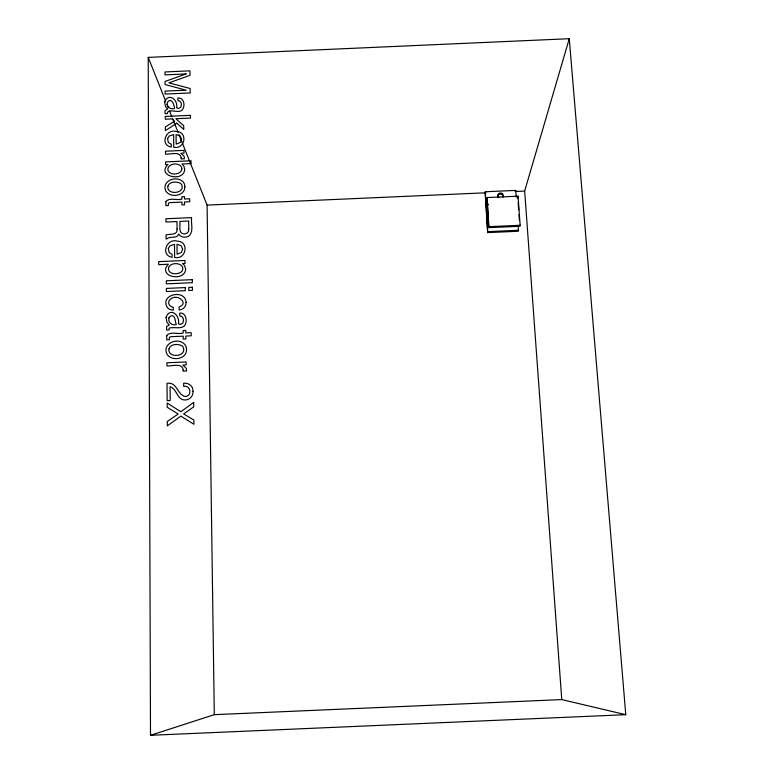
<?xml version="1.0" encoding="UTF-8"?>
<svg xmlns="http://www.w3.org/2000/svg" width="774" height="774" viewBox="0 0 774 774"><rect width="100%" height="100%" fill="white"/><g stroke="black" fill="none" stroke-linecap="round" stroke-linejoin="round"><path stroke-width="1.16" d="M516.219 197.138L515.736 190.404L485.288 191.749L485.075 192.784L487.688 232.606L518.29 231.252L518.251 225.602M487.688 232.606L486.149 204.771L487.01 200.834L488.878 227.662L519.838 226.289L520.147 225.273L518.067 196.19L487.194 197.554L486.024 202.972L485.288 191.749M488.878 227.662L487.194 197.554M515.455 191.439L515.736 190.404M517.458 198.367L518.067 196.19M625.779 714.692L561.769 699.59L524.656 191.081L569.267 38.7L148.221 57.392L150.504 735.3L625.779 714.692L569.267 38.7M150.504 735.3L214.301 714.663L561.769 699.59M178.997 134.608L207.093 205.11L486.014 192.784M515 191.507L524.656 191.081M486.227 204.442L488.578 204.336M486.149 204.771L488.5 204.665M489.12 226.637L520.147 225.273M487.92 231.629L518.59 230.275M148.221 57.392L165.617 101.036M166.952 104.393L168.287 107.75M169.622 111.108L171.857 116.7M172.747 118.944L178.097 132.373M518.154 202.711L518.657 209.793M518.996 214.504L519.422 220.397M207.093 205.11L214.301 714.663M498.853 197.622A2.777 2.603 7.9 0 1 498.292 194.139A2.777 2.603 7.9 0 1 501.929 193.355A2.777 2.603 7.9 0 1 503.129 196.712M497.585 196.925A2.767 2.593 7.9 0 1 500.391 194.09A2.767 2.593 7.9 0 1 503.061 197.138M183.196 370.127L183.119 371.162L186.524 371.007L186.244 368.25L182.809 365.067L186.128 364.922L186.099 361.942L166.894 362.783L166.913 365.918C171.48 366.402 182.587 362.416 183.196 370.127M181.193 157.973L181.116 158.922L184.396 158.776L184.125 156.232L180.816 153.291L184.009 153.146L183.98 150.388L165.51 151.211L165.53 154.113C169.864 154.674 180.468 150.678 181.193 157.973M186.05 302.295C186.418 306.32 183.177 309.803 179.181 309.958L179.152 306.968C189.572 303.147 176.782 293.094 170.609 299.132A3.947 3.735 -22.1 0 0 168.8 301.696C168.035 304.569 170.483 307.036 173.26 307.23L173.279 310.21L169.999 309.465A6.569 6.221 -22.2 0 1 166.961 306.833C160.247 294.12 185.47 289.012 186.05 302.295M177.053 229.056C177.807 235.509 169.932 233.719 166.062 234.919L166.081 238.982L166.662 238.953C169.816 235.673 176.84 239.311 178.707 234.048C180.584 237.57 185.392 237.957 188.614 236.196C194.168 231.832 190.694 223.473 191.613 217.62L165.955 218.752L165.975 222.041L176.985 221.558L177.053 229.056M192.987 391.305C193.577 396.356 188.769 400.719 183.844 399.916C176.685 398.774 176.782 388.625 170.116 386.758L170.212 400.516L167.145 400.651L167.029 383.362C177.101 381.447 177.294 394.895 185.16 396.482C192.416 396.443 190.801 384.639 183.69 386.458L183.661 383.246C188.488 382.598 193.432 386.168 192.987 391.305M166.052 317.321L166.932 322.39L169.177 325.003L166.545 326.599L166.594 330.101L168.964 330.005L169.148 328.147C174.237 326.386 184.26 330.575 185.847 322.874C187.037 318.695 185.063 312.425 179.791 313.093L179.82 315.966C183.602 315.811 184.154 320.63 182.722 323.213L180.361 324.451L178.504 323.784C179.994 314.825 170.106 306.901 166.052 317.321M188.74 229.085C189.204 232.19 186.253 234.464 183.341 233.845C177.923 232.839 180.632 224.992 179.887 221.432L188.662 221.045L188.74 229.085M164.668 101.916L165.51 106.599L167.668 109.008L165.133 110.479L164.92 112.714L165.181 113.72L167.455 113.614C167 107.721 178.659 113.846 182.093 110.034C185.625 106.251 184.193 97.253 177.875 97.979L177.894 100.63C181.435 100.417 182.103 104.887 180.69 107.325L178.417 108.466L176.627 107.857C178.272 99.507 168.248 92.406 164.668 101.916M186.524 349.558C186.844 359.475 171.306 361.758 166.894 353.999C162.211 344.004 176.375 337.474 183.602 343.317A7.972 7.595 -25 0 1 186.331 347.661L186.524 349.558M184.889 186.824C185.025 196.286 170.164 198.289 165.829 191.033C161.36 181.387 175.185 175.534 182.054 180.942A7.711 7.179 -16.3 0 1 184.696 185.034L184.889 186.824M168.326 248.444L169.167 252.585L172.089 254.356L172.118 257.316C160.17 255.314 166.574 237.763 177.294 241.149C189.475 241.343 186.263 260.161 174.614 257.461L174.508 244.342L169.932 245.822L168.326 248.444M167.561 138.556L168.384 142.532L171.257 144.225L171.277 147.07C159.541 145.183 165.955 128.203 176.346 131.541C188.295 131.648 185.063 149.904 173.724 147.205L173.628 134.608L169.138 136.04L167.561 138.556M184.657 169.071C184.609 182.838 155.748 176.327 167.968 164.494L165.597 164.591L165.578 161.911L191.052 160.779L191.091 163.614L181.871 164.02L183.922 166.217L184.657 169.071M169.003 348.89C167.165 358.043 185.876 357.346 183.564 348.271A4.412 4.209 -24.9 0 0 181.426 345.533C177.469 343.743 170.415 343.879 169.003 348.89M167.881 186.215C166.207 194.884 184.125 194.206 182.006 185.615A4.276 3.976 -16.3 0 0 179.936 183.041C176.104 181.397 169.332 181.426 167.881 186.215M185.625 268.965C185.18 282.684 156.638 276.521 168.364 264.234L158.728 264.66L158.718 261.631L184.996 260.47L185.025 263.412L182.519 263.518L184.531 265.414L185.625 268.965M182.635 249.025L181.377 252.488L177.101 254.249L177.023 244.313L181.029 245.619L182.635 249.025M181.58 139.097L180.352 142.426L176.162 144.119L176.085 134.579L180.013 135.827L181.58 139.097M181.861 168.848C181.455 175.282 168.5 175.969 167.794 169.39C168.055 162.666 181.28 161.872 181.861 168.848M168.587 267.591C167.213 274.789 178.649 275.331 182.083 271.074C186.195 262.966 170.87 261.012 168.587 267.591M166.7 335.655L166.739 339.834L169.274 339.728L169.409 337.425L170.735 336.709L183.215 336.168L183.245 339.109L185.866 338.993L185.837 336.051L191.178 335.81L191.139 332.675L185.808 332.907L185.779 330.411L183.157 330.527L183.186 333.023C178.291 334.726 170.299 330.904 166.7 335.655M168.877 317.891C167.629 322.323 172.109 326.018 176.346 324.538C174.692 321.578 175.921 314.283 170.415 316.024L168.877 317.891M165.829 201.637L165.868 205.623L168.345 205.516L168.461 203.32L169.767 202.643L181.938 202.101L181.967 204.907L184.531 204.8L184.502 201.985L189.707 201.762L189.678 198.773L184.473 199.005L184.444 196.625L181.89 196.741L181.909 199.112C177.12 200.766 169.4 197.08 165.829 201.637M167.387 102.429C166.187 106.677 170.628 109.918 174.556 108.553C174.256 104.887 171.586 96.682 167.387 102.429M193.694 402.441L180.835 411.729L167.155 403.022L167.184 407.259L178.165 413.984L167.281 421.501L167.31 425.894L180.874 416.102L193.935 424.297L193.887 420.079L183.641 413.926L193.742 406.843L193.694 402.441M176.83 123.182L165.375 130.603L165.355 126.926L174.576 121.199L172.196 118.896L165.297 119.196L165.288 116.448L190.462 115.336L190.491 118.083L175.862 118.732L183.738 125.746L183.777 129.422L176.83 123.182M186.079 73.907L165.055 81.464L165.075 84.55L186.253 90.21L165.114 91.08L165.133 94.06L190.21 92.948L190.152 88.507L168.935 82.857L190.007 75.301L189.959 70.84L164.997 71.953L165.017 74.923L186.079 73.907M192.31 279.656L166.362 280.798L166.381 283.845L192.339 282.694L192.31 279.656M185.267 287.58L166.41 288.412L166.429 291.517L185.296 290.685L185.267 287.58M192.397 287.27L188.788 287.425L188.817 290.531L192.426 290.366L192.397 287.27"/></g></svg>
